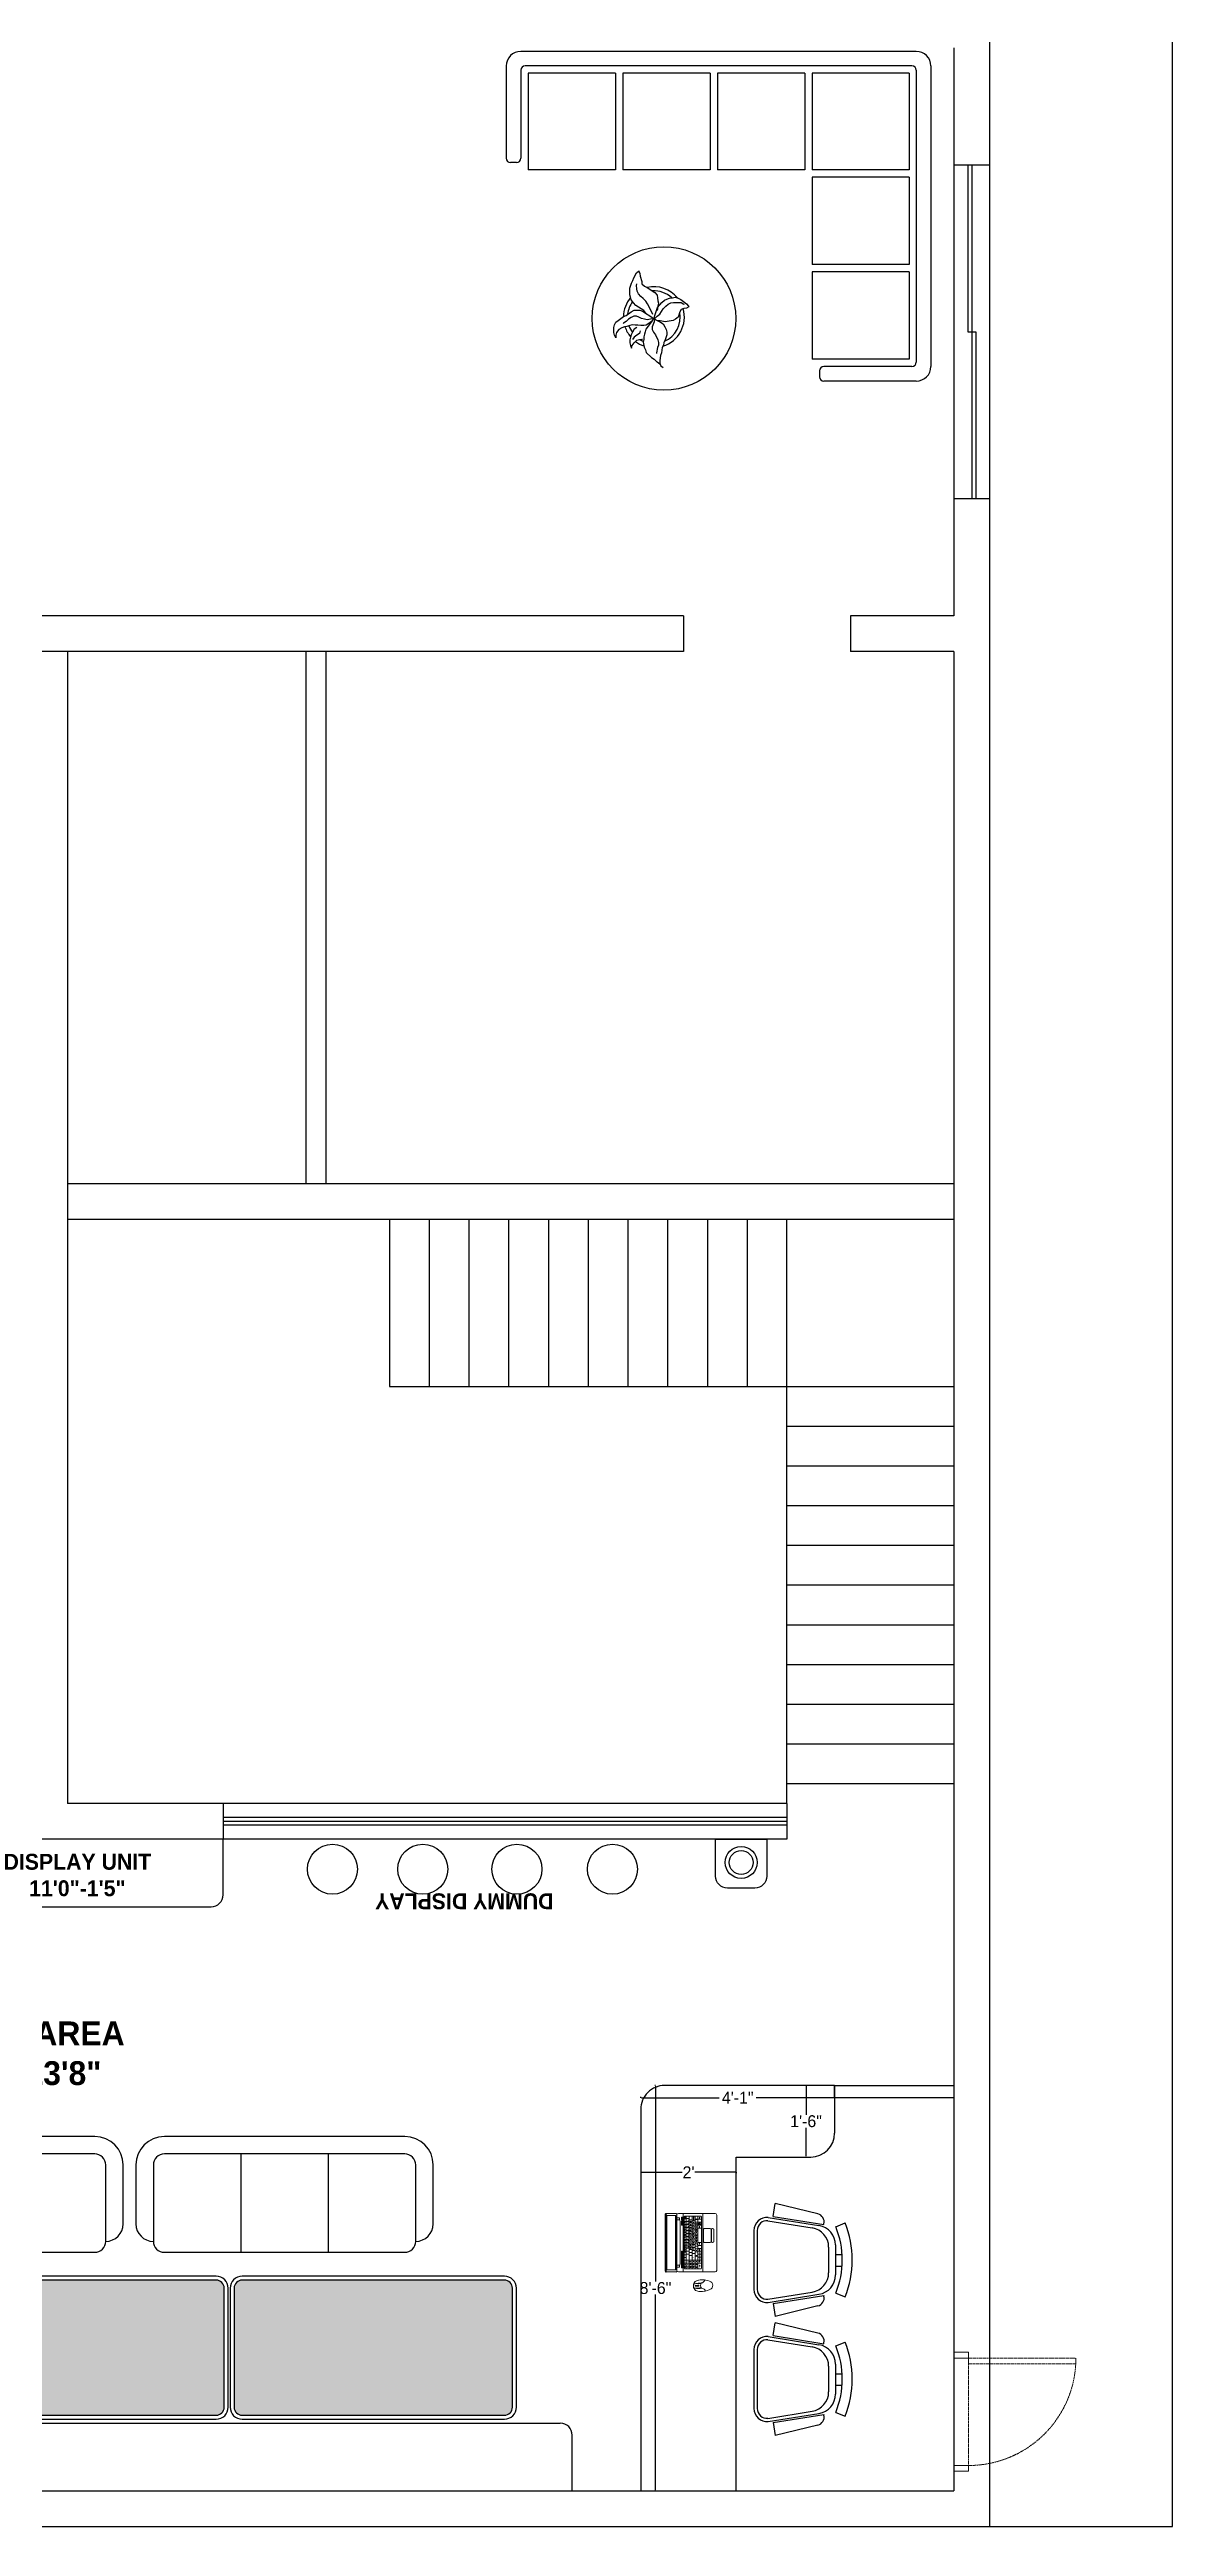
# Model space of a CAD drawing. Header units: inches. Extents: x 9636 to 21597, y -10243 to 557.
# Drawn here: x 11027 to 11309, y -3332 to -2709 of the extents above; entities that cross this region are included whole.
import ezdxf
from ezdxf.enums import TextEntityAlignment as Align

# ---------------------------------------------------------------- set-up
doc = ezdxf.new("R2010")
doc.units = ezdxf.units.IN
doc.header["$MEASUREMENT"] = 0
for name, pattern in [('AUDIT_D_060311083008-3', [0]), ('DASHED2', [0.375, 0.25, -0.125]), ('HIDDEN', [0.375, 0.25, -0.125])]:
    doc.linetypes.add(name, pattern=pattern)
for name, color, linetype in [('A-DOOR', 251, 'AUDIT_D_060311083008-3'), ('A-Door-Frame', 1, 'Continuous'), ('A-Door-Swing', 8, 'HIDDEN'), ('B-FURNITURE', 22, 'Continuous'), ('IEL-HATCH-002', 7, 'Continuous'), ('M40-KOLTUKSUNGERI', 136, 'Continuous')]:
    doc.layers.add(name, color=color, linetype=linetype)
doc.layers.add('WALL', color=23, linetype='Continuous', lineweight=15)
doc.styles.add('HEMI', font='stylu.ttf')
doc.styles.add('Romand', font='romand.shx', dxfattribs={"bigfont": '@extfont2.shx'})
doc.styles.get("Standard").update_dxf_attribs({"font": 'arial.ttf'})
doc.dimstyles.get("Standard").update_dxf_attribs({"dimtxt": 0.18, "dimasz": 0.18, "dimexe": 0.18, "dimexo": 0.0625, "dimgap": 0.09, "dimtad": 0, "dimtih": 1, "dimtoh": 1, "dimdec": 0, "dimzin": 0, "dimdsep": 46, "dimlunit": 4, "dimtxsty": 'Standard', "dimcen": 0.09, "dimadec": 0, "dimazin": 0, "dimtfac": 1, "dimtdec": 0, "dimtofl": 0, "dimtmove": 0, "dimatfit": 3, "dimfxl": 1, "dimtolj": 1, "dimtzin": 0, "dimarcsym": 0})

# ---------------------------------------------------------------- blocks, each defined once
blk = doc.blocks.new('rthjr')
for p, q in [((3335.61, 665.8), (3275.11, 665.8)), ((3294.36, 661.4), (3294.36, 636.65)), ((3316.36, 661.4), (3316.36, 636.65)), ((3267.96, 658.65), (3267.96, 643.8)), ((3342.76, 643.8), (3342.76, 658.65))]:
    blk.add_line(p, q)
blk.add_lwpolyline([(3275.11, 636.65), (3335.61, 636.65, 0.414214), (3338.36, 639.4), (3338.36, 658.65, 0.414214), (3335.61, 661.4), (3275.11, 661.4, 0.414214), (3272.36, 658.65), (3272.36, 639.4, 0.414214)], format="xyb", close=True)
for centre, radius, start, end in [((3275.11, 658.65), 7.15, 90, 180), ((3335.61, 658.65), 7.15, 0, 90), ((3272.36, 643.8), 4.4, 180, 270), ((3338.36, 643.8), 4.4, 270, 0)]:
    blk.add_arc(centre, radius, start, end)
blk = doc.blocks.new('laptop_top')
at = {"color": 0, "linetype": 'ByBlock', "lineweight": -2}
for p, q in [((-167, 219), (-167, 9)), ((-167, 192), (167, 192)), ((-151, 91), (-151, 182)), ((149, 174), (-151, 174)), ((149, 157), (-151, 157)), ((-148, 185), (146, 185)), ((-142, 213), (-142, 228)), ((-130, 213), (-142, 213)), ((-138, 201), (-138, 198)), ((-138, 174), (-138, 157)), ((-136, 185), (-136, 174)), ((-130, 213), (-130, 228)), ((-130, 157), (-130, 140)), ((-121, 185), (-121, 174)), ((-121, 174), (-121, 157)), ((-113, 157), (-113, 140)), ((-107, 185), (-107, 174)), ((-104, 174), (-104, 157)), ((-96, 157), (-96, 140)), ((-91, 185), (-91, 174)), ((-87, 174), (-87, 157)), ((-79, 157), (-79, 140)), ((-77, 185), (-77, 174)), ((-70, 174), (-70, 157)), ((-63, 185), (-63, 174)), ((-62, 157), (-62, 140)), ((-53, 174), (-53, 157)), ((-48, 185), (-48, 174)), ((-45, 157), (-45, 140)), ((-36, 174), (-36, 157)), ((-33, 185), (-33, 174)), ((-28, 157), (-28, 140)), ((-19, 185), (-19, 174)), ((-19, 174), (-19, 157)), ((-11, 157), (-11, 140)), ((-4, 185), (-4, 174)), ((-2, 174), (-2, 157)), ((6, 157), (6, 140)), ((11, 185), (11, 174)), ((14, 174), (14, 157)), ((23, 157), (23, 140)), ((26, 185), (26, 174)), ((31, 174), (31, 157)), ((39, 157), (39, 140)), ((40, 185), (40, 174)), ((48, 174), (48, 157)), ((54, 185), (54, 174)), ((56, 157), (56, 140)), ((63, 202), (63, 195)), ((65, 174), (65, 157)), ((69, 185), (69, 174)), ((73, 157), (73, 140)), ((84, 185), (84, 174)), ((99, 185), (99, 87)), ((116, 185), (116, 87)), ((128, 213), (128, 228)), ((139, 213), (128, 213)), ((133, 185), (133, 107)), ((139, 213), (139, 228)), ((149, 182), (149, 91)), ((167, 219), (167, 9)), ((-167, 80), (167, 80)), ((158, 0), (-158, 0)), ((149, 140), (-151, 140)), ((149, 123), (-151, 123)), ((149, 107), (-151, 107)), ((146, 87), (-148, 87)), ((-134, 107), (-134, 87)), ((-125, 140), (-125, 123)), ((-117, 123), (-117, 107)), ((-117, 107), (-117, 87)), ((-108, 140), (-108, 123)), ((-100, 123), (-100, 107)), ((-100, 107), (-100, 87)), ((-91, 140), (-91, 123)), ((-83, 123), (-83, 107)), ((-83, 107), (-83, 87)), ((-81, 37), (-81, 71)), ((-81, 25), (-81, 22)), ((-77, 75), (-6, 75)), ((-77, 32), (-6, 32)), ((-77, 29), (-6, 29)), ((-77, 17), (-6, 17)), ((-74, 140), (-74, 123)), ((-66, 123), (-66, 107)), ((-57, 140), (-57, 123)), ((-49, 123), (-49, 107)), ((-40, 140), (-40, 123)), ((-32, 123), (-32, 107)), ((-23, 140), (-23, 123)), ((-15, 123), (-15, 107)), ((-6, 140), (-6, 123)), ((-2, 107), (-2, 87)), ((-1, 71), (-1, 37)), ((-1, 25), (-1, 22)), ((2, 123), (2, 107)), ((10, 140), (10, 123)), ((15, 107), (15, 87)), ((19, 123), (19, 107)), ((27, 140), (27, 123)), ((32, 107), (32, 87)), ((35, 123), (35, 107)), ((44, 140), (44, 123)), ((49, 107), (49, 87)), ((49, 97), (99, 97)), ((52, 123), (52, 107)), ((61, 140), (61, 123)), ((66, 107), (66, 87)), ((82, 107), (82, 87))]:
    blk.add_line(p, q, dxfattribs=at)
for points in [[(-167, 231), (-167, 291)], [(-161, 294), (161, 294)], [(161, 288), (-161, 288)], [(167, 291), (167, 231)], [(161, 228), (-161, 228)], [(155, 236), (-155, 236)], [(-124, 209), (122, 209)]]:
    blk.add_lwpolyline(points, dxfattribs=at)
for points in [[(-155, 285), (-155, 234), (155, 234), (155, 285), (-155, 285)], [(37, 130), (35, 134), (35, 130), (34, 130), (34, 134), (37, 130), (37, 134), (37, 134), (37, 130)], [(35, 135), (35, 135), (35, 135), (36, 135), (37, 135), (37, 135), (37, 135), (37, 134), (36, 134), (35, 135), (35, 135), (35, 135), (35, 135)]]:
    blk.add_lwpolyline(points, close=True, dxfattribs=at)
for points in [[(-144, 202), (-133, 202, -0.414214), (-130, 199), (-130, 198, -0.414214), (-133, 195), (-144, 195, -0.414214), (-146, 198), (-146, 199, -0.414214)], [(-124, 202), (-101, 202, -0.414214), (-100, 200), (-100, 200, -0.414214), (-101, 199), (-124, 199, -0.414214), (-125, 200), (-125, 200, -0.414214)], [(-124, 198), (-101, 198, -0.414214), (-100, 196), (-100, 196, -0.414214), (-101, 195), (-124, 195, -0.414214), (-125, 196), (-125, 196, -0.414214)], [(52, 202), (92, 202, -0.414214), (95, 199), (95, 198, -0.414214), (92, 195), (52, 195, -0.414214), (49, 198), (49, 199, -0.414214)], [(99, 202), (123, 202, -0.414214), (124, 200), (124, 200, -0.414214), (123, 199), (99, 199, -0.414214), (98, 200), (98, 200, -0.414214)], [(99, 198), (123, 198, -0.414214), (124, 196), (124, 196, -0.414214), (123, 195), (99, 195, -0.414214), (98, 196), (98, 196, -0.414214)], [(129, 202), (140, 202, -0.414214), (143, 199), (143, 198, -0.414214), (140, 195), (129, 195, -0.414214), (126, 198), (126, 199, -0.414214)], [(-108, 98, 0.301668), (-112, 98), (-114, 94, -0.301668), (-109, 94)], [(-107, 102, 0.301668), (-111, 102), (-112, 99, -0.301668), (-108, 98)], [(-104, 97, -0.279065), (-108, 97), (-109, 94, 0.279065), (-105, 93)], [(-102, 101, -0.279065), (-107, 102), (-108, 98, 0.279065), (-104, 98)]]:
    blk.add_lwpolyline(points, format="xyb", close=True, dxfattribs=at)
for points, format in [([(-132, 153, 0.445, 0.445, 0), (-136, 153, 3.56, 0, 0), (-140, 153, 0, 0, 0)], "xyseb"), ([(-140, 145, 0.445, 0.445, 0), (-135, 145, 3.56, 0, 0), (-132, 145, 0, 0, 0)], "xyseb"), ([(-130, 213, 0.381204), (-124, 209, -0.067107)], "xyb"), ([(83, 166, 0.89, 0.89, 0), (76, 166, 2.67, 0, 0), (71, 166, 0, 0, 0)], "xyseb"), ([(76, 202, -0.414214), (78, 199), (78, 198, -0.414214), (76, 195)], "xyb"), ([(128, 213, -0.381204), (122, 209, 0.067107)], "xyb"), ([(-133, 115), (-133, 110, -0.414214), (-133, 110), (-135, 110, -0.414214), (-135, 110), (-135, 115), (-137, 115, -0.606815), (-137, 116), (-134, 120, -0.520567), (-134, 120), (-130, 116, -0.606815), (-131, 115), (-133, 115)], "xyb"), ([(60, 92, 0.312, 0.312, 0), (57, 92, 2.49, 0, 0), (55, 92, 0, 0, 0)], "xyseb"), ([(82, 137, 0.89, 0.89, 0), (82, 130, 0.89, 0.89, 0), (76, 130, 3.56, 0, 0), (71, 130, 0, 0, 0)], "xyseb"), ([(76, 115), (76, 110, -0.414214), (76, 110), (75, 110, -0.414214), (75, 110), (75, 115), (72, 115, -0.606815), (72, 116), (75, 120, -0.520567), (76, 120), (79, 116, -0.606815), (79, 115), (76, 115)], "xyb"), ([(74, 99, 0.312, 0.312, 0), (74, 102, 2.49, 0, 0), (74, 105, 0, 0, 0)], "xyseb"), ([(74, 94, 0.312, 0.312, 0), (74, 91, 2.49, 0, 0), (74, 89, 0, 0, 0)], "xyseb"), ([(88, 92, 0.312, 0.312, 0), (91, 92, 2.49, 0, 0), (93, 92, 0, 0, 0)], "xyseb")]:
    blk.add_lwpolyline(points, format=format, dxfattribs=at)
at = {"color": 0, "linetype": 'ByBlock', "lineweight": -2, "const_width": 0.445}
for points in [[(-140, 151), (-140, 155)], [(-132, 143), (-132, 147)]]:
    blk.add_lwpolyline(points, dxfattribs=at)
at = {"color": 0, "linetype": 'ByBlock', "lineweight": -2}
blk.add_circle((-138, 198), 1.38, dxfattribs=at)
for centre, radius, start, end in [((-158, 219), 8.9, 90, 180), ((-148, 182), 3.56, 90, 180), ((146, 182), 3.56, 0, 90), ((158, 219), 8.9, 0, 90), ((-158, 9), 8.9, 180, 270), ((-148, 91), 3.56, 180, 270), ((-77, 71), 4.45, 90, 180), ((-77, 37), 4.45, 180, 270), ((-77, 25), 4.45, 90, 180), ((-77, 22), 4.45, 180, 270), ((-6, 71), 4.45, 0, 90), ((-6, 37), 4.45, 270, 0), ((-6, 25), 4.45, 0, 90), ((-6, 22), 4.45, 270, 0), ((146, 91), 3.56, 270, 0), ((158, 9), 8.9, 270, 0)]:
    blk.add_arc(centre, radius, start, end, dxfattribs=at)
for centre, major_axis, start_param, end_param in [((-161, 291), (6.23, 0), 1.570796, 3.141593), ((-161, 285), (6.23, 0), 1.570796, 3.141593), ((161, 291), (-6.23, 0), 3.141593, 4.712389), ((161, 285), (-6.23, 0), 3.141593, 4.712389), ((-161, 231), (-6.23, 0), 0, 1.570796)]:
    blk.add_ellipse(centre, major_axis=major_axis, ratio=0.5, start_param=start_param, end_param=end_param, dxfattribs=at)
at = {"color": 0, "linetype": 'ByBlock', "lineweight": -2, "extrusion": (0, 0, -1)}
blk.add_ellipse((161, 231), major_axis=(6.23, 0), ratio=0.5, start_param=0, end_param=1.570796, dxfattribs=at)
at = {"color": 0, "linetype": 'ByBlock', "lineweight": -2, "style": 'Romand'}
for s, height, p in [('Esc', 3.56, (-149, 182)), ('F1', 3.12, (-119, 182)), ('F2', 3.12, (-105, 182)), ('F3', 3.12, (-89, 182)), ('F4', 3.12, (-75, 182)), ('F5', 3.12, (-61, 182)), ('F6', 3.12, (-46, 182)), ('F7', 3.12, (-31, 182)), ('F8', 3.12, (-17, 182)), ('F9', 3.12, (-2, 182)), ('F10', 3.12, (13, 182)), ('F11', 3.12, (28, 182)), ('F12', 3.12, (42, 182))]:
    blk.add_text(s, height=height, dxfattribs=at).set_placement(p, align=Align.MIDDLE_LEFT)
for s, height, p in [('1', 4.45, (-129, 163)), ('Q', 4.45, (-121, 149)), ('2', 4.45, (-112, 163)), ('W', 4.45, (-104, 149)), ('3', 4.45, (-95, 163)), ('E', 4.45, (-87, 149)), ('4', 4.45, (-79, 163)), ('R', 4.45, (-70, 149)), ('5', 4.45, (-62, 163)), ('T', 4.45, (-53, 149)), ('6', 4.45, (-45, 163)), ('Y', 4.45, (-37, 149)), ('7', 4.45, (-28, 163)), ('U', 4.45, (-20, 149)), ('8', 4.45, (-11, 163)), ('I', 4.45, (-3, 149)), ('9', 4.45, (6, 163)), ('O', 4.45, (14, 149)), ('0', 4.45, (23, 163)), ('P', 4.45, (31, 149)), ('7', 4.45, (107, 149)), ('.', 4.45, (107, 166)), ('/', 4.45, (124, 180)), ('+', 4.45, (124, 166)), ('8', 4.45, (124, 149)), ('-', 4.45, (141, 166)), ('*', 4.45, (141, 180)), ('9', 4.45, (141, 149)), ('Cap Lock', 3.12, (-138, 132)), ('Ctrl', 3.12, (-142, 98)), ('A', 4.45, (-116, 132)), ('Z', 4.45, (-108, 115)), ('S', 4.45, (-99, 132)), ('Alt', 3.12, (-91, 98)), ('X', 4.45, (-91, 115)), ('D', 4.45, (-82, 132)), ('C', 4.45, (-74, 115)), ('F', 4.45, (-66, 132)), ('V', 4.45, (-58, 115)), ('G', 4.45, (-49, 132)), ('B', 4.45, (-41, 115)), ('H', 4.45, (-32, 132)), ('N', 4.45, (-24, 115)), ('J', 4.45, (-15, 132)), ('M', 4.45, (-7, 115)), ('K', 4.45, (2, 132)), ('Alt', 3.12, (6, 98)), (',', 4.45, (10, 115)), ('L', 4.45, (19, 132)), ('.', 4.45, (27, 115)), ('Ctrl', 3.12, (40, 98)), ('-', 4.45, (44, 115)), ('4', 4.45, (107, 132)), ('1', 4.45, (107, 115)), ('0', 4.45, (107, 98)), ('5', 4.45, (124, 132)), ('2', 4.45, (124, 115)), ('Enter', 3.12, (133, 97)), ('6', 4.45, (141, 132)), ('3', 4.45, (141, 115))]:
    blk.add_text(s, height=height, dxfattribs=at).set_placement(p, align=Align.MIDDLE_CENTER)
blk = doc.blocks.new('LAPTOP')
at = {"color": 18, "lineweight": 9, "true_color": 0x000000}
for points in [[(65837.86, 13818.52, -0.241004), (65836.7, 13818.93, -0.217003), (65836.62, 13822.52, -0.752527), (65838.71, 13822.62, -0.115399), (65839.22, 13820.18, -0.099122), (65838.97, 13819.04, -0.240483), (65837.86, 13818.52)], [(65837.39, 13818.54, -0.055019), (65837.17, 13819.31, -0.050601), (65837.12, 13820.05, 0.084687), (65837.08, 13820.53, 0.175899), (65836.56, 13821.3, 0.569307), (65836.31, 13821.19, 0.064428), (65836.32, 13820.16, 0.081238), (65836.7, 13818.93, 0.150456), (65837.39, 13818.54)], [(65838.25, 13818.57, 0.141108), (65838.33, 13820.07, -0.211379), (65838.42, 13820.54, -0.412702), (65837.08, 13820.53, -0.176997), (65837.2, 13820.02, 0.141094), (65837.43, 13818.53, 0.080592), (65837.86, 13818.52, 0.075205), (65838.25, 13818.56)], [(65837.64, 13819.59), (65837.68, 13818.99, 0.837339), (65837.9, 13819.04), (65837.87, 13819.74, 1), (65837.64, 13819.73)], [(65838.31, 13818.58, 0.071754), (65838.47, 13819.55, 0.043169), (65838.43, 13820.18, -0.269309), (65838.92, 13821.43, -0.36617), (65839.12, 13821.37, -0.160325), (65838.97, 13819.04, -0.150096), (65838.32, 13818.58)]]:
    blk.add_lwpolyline(points, format="xyb", close=True, dxfattribs=at)
at = {"color": 18, "lineweight": 9, "true_color": 0x000000, "xscale": -0.044059898217101, "yscale": 0.044059898217101, "zscale": 0.044059898217101, "rotation": 180}
blk.add_blockref('laptop_top', (65826.95, 13824.35), dxfattribs=at)
blk = doc.blocks.new('*D117')
at = {"color": 0, "lineweight": -2, "transparency": 16777216}
for p, q in [((11179.41, -3221.34), (11179.19, -3221.34)), ((11179.41, -3323.34), (11179.19, -3323.34))]:
    blk.add_line(p, q, dxfattribs=at)
at = {"color": 5, "lineweight": -2, "transparency": 16777216}
for p, q in [((11179.37, -3221.52), (11179.37, -3270.7)), ((11179.37, -3323.16), (11179.37, -3273.99))]:
    blk.add_line(p, q, dxfattribs=at)
at = {"color": 5, "transparency": 16777216}
for points in [[(11179.34, -3221.52), (11179.4, -3221.52), (11179.37, -3221.34)], [(11179.34, -3323.16), (11179.4, -3323.16), (11179.37, -3323.34)]]:
    blk.add_solid(points, dxfattribs=at)
at = {"layer": 'Defpoints', "color": 0, "transparency": 16777216}
for p in [(11181.68, -3221.34), (11179.37, -3323.34), (11199.68, -3323.34)]:
    blk.add_point(p, dxfattribs=at)
at = {"color": 5, "transparency": 16777216, "insert": (11179.37, -3272.34), "char_height": 3, "attachment_point": 5, "style": 'HEMI'}
blk.add_mtext('\\A1;8\'-6"', dxfattribs=at)
blk = doc.blocks.new('AG')
at = {"layer": 'B-FURNITURE', "color": 18, "true_color": 0x000000}
for p, q in [((18630.05, -2609.58), (18626.37, -2610.17)), ((18629.34, -2622.43), (18626.37, -2610.17)), ((18630.05, -2609.58), (18632.38, -2624.09)), ((18630.35, -2608.23), (18632.68, -2622.74)), ((18631.27, -2608.08), (18633.32, -2620.8)), ((18650.97, -2604.12), (18634.07, -2604.12)), ((18650.97, -2605.06), (18634.07, -2605.06)), ((18653.76, -2608.08), (18651.72, -2620.8)), ((18654.68, -2608.23), (18652.35, -2622.74)), ((18654.98, -2609.58), (18652.65, -2624.09)), ((18654.98, -2609.58), (18658.67, -2610.17)), ((18655.69, -2622.43), (18658.67, -2610.17)), ((18632.38, -2624.09), (18632.16, -2624.14)), ((18652.65, -2624.09), (18652.88, -2624.14)), ((18632.98, -2627.56), (18631.91, -2630.2)), ((18646.82, -2627.45), (18638.21, -2627.45)), ((18646.19, -2625.51), (18638.84, -2625.51)), ((18640.69, -2629.36), (18640.69, -2627.45)), ((18643.94, -2629.38), (18643.94, -2627.45)), ((18652.05, -2627.56), (18653.13, -2630.2))]:
    blk.add_line(p, q, dxfattribs=at)
for centre, radius, start, end in [((18634.07, -2607.85), 3.73, 90, 185.71059), ((18634.07, -2607.85), 2.8, 90, 185.71059), ((18650.97, -2607.85), 3.73, 354.28941, 90), ((18650.97, -2607.85), 2.8, 354.28941, 90), ((18631.61, -2621.88), 2.33, 193.63667, 283.63667), ((18638.21, -2621.85), 5.6, 189.12367, 270), ((18638.84, -2619.91), 5.6, 189.12367, 270), ((18646.19, -2619.91), 5.6, 270, 350.87633), ((18646.82, -2621.85), 5.6, 270, 350.87633), ((18653.43, -2621.88), 2.33, 256.36333, 346.36333), ((18642.52, -2604.12), 28.15, 247.85911, 292.14089), ((18642.52, -2604.12), 25.3, 247.85911, 292.14089)]:
    blk.add_arc(centre, radius, start, end, dxfattribs=at)
blk = doc.blocks.new('*D118')
at = {"color": 0, "lineweight": -2, "transparency": 16777216}
for p, q in [((11175.68, -3224.45), (11175.68, -3224.23)), ((11224.43, -3224.45), (11224.43, -3224.23))]:
    blk.add_line(p, q, dxfattribs=at)
at = {"color": 5, "lineweight": -2, "transparency": 16777216}
for p, q in [((11175.86, -3224.41), (11195.43, -3224.41)), ((11224.25, -3224.41), (11204.69, -3224.41))]:
    blk.add_line(p, q, dxfattribs=at)
at = {"color": 5, "transparency": 16777216}
for points in [[(11175.86, -3224.38), (11175.86, -3224.44), (11175.68, -3224.41)], [(11224.25, -3224.38), (11224.25, -3224.44), (11224.43, -3224.41)]]:
    blk.add_solid(points, dxfattribs=at)
at = {"layer": 'Defpoints', "color": 0, "transparency": 16777216}
for p in [(11175.68, -3224.41), (11175.68, -3233.34), (11224.43, -3233.34)]:
    blk.add_point(p, dxfattribs=at)
at = {"color": 5, "transparency": 16777216, "insert": (11200.06, -3224.41), "char_height": 3, "attachment_point": 5, "style": 'HEMI'}
blk.add_mtext('\\A1;4\'-1"', dxfattribs=at)
blk = doc.blocks.new('*D119')
at = {"color": 0, "lineweight": -2, "transparency": 16777216}
for p, q in [((11175.68, -3243.15), (11175.68, -3243.37)), ((11199.68, -3243.15), (11199.68, -3243.37))]:
    blk.add_line(p, q, dxfattribs=at)
at = {"color": 5, "lineweight": -2, "transparency": 16777216}
for p, q in [((11175.86, -3243.19), (11186.11, -3243.19)), ((11199.5, -3243.19), (11189.25, -3243.19))]:
    blk.add_line(p, q, dxfattribs=at)
at = {"color": 5, "transparency": 16777216}
for points in [[(11175.86, -3243.16), (11175.86, -3243.22), (11175.68, -3243.19)], [(11199.5, -3243.16), (11199.5, -3243.22), (11199.68, -3243.19)]]:
    blk.add_solid(points, dxfattribs=at)
at = {"layer": 'Defpoints', "color": 0, "transparency": 16777216}
for p in [(11175.68, -3239.34), (11199.68, -3239.34), (11175.68, -3243.19)]:
    blk.add_point(p, dxfattribs=at)
at = {"color": 5, "transparency": 16777216, "insert": (11187.68, -3243.19), "char_height": 3, "attachment_point": 5, "style": 'HEMI'}
blk.add_mtext("\\A1;2'", dxfattribs=at)
blk = doc.blocks.new('*D120')
at = {"color": 0, "lineweight": -2, "transparency": 16777216}
for p, q in [((11217.21, -3221.34), (11217.43, -3221.34)), ((11217.21, -3239.34), (11217.43, -3239.34))]:
    blk.add_line(p, q, dxfattribs=at)
at = {"color": 5, "lineweight": -2, "transparency": 16777216}
for p, q in [((11217.25, -3221.52), (11217.25, -3228.7)), ((11217.25, -3239.16), (11217.25, -3231.99))]:
    blk.add_line(p, q, dxfattribs=at)
at = {"color": 5, "transparency": 16777216}
for points in [[(11217.22, -3221.52), (11217.28, -3221.52), (11217.25, -3221.34)], [(11217.22, -3239.16), (11217.28, -3239.16), (11217.25, -3239.34)]]:
    blk.add_solid(points, dxfattribs=at)
at = {"layer": 'Defpoints', "color": 0, "transparency": 16777216}
for p in [(11199.68, -3221.34), (11217.25, -3221.34), (11199.68, -3239.34)]:
    blk.add_point(p, dxfattribs=at)
at = {"color": 5, "transparency": 16777216, "insert": (11217.25, -3230.34), "char_height": 3, "attachment_point": 5, "style": 'HEMI'}
blk.add_mtext('\\A1;1\'-6"', dxfattribs=at)
blk = doc.blocks.new('*U16')
at = {"layer": 'A-Door-Frame', "lineweight": 5}
for p, q in [((0, -100), (0, 0)), ((818, -100), (818, 0))]:
    blk.add_line(p, q, dxfattribs=at)
for points in [[(0, -100), (40, -100), (40, 0), (0, 0)], [(818, -100), (778, -100), (778, 0), (818, 0)]]:
    blk.add_lwpolyline(points, dxfattribs=at)
at = {"layer": 'A-Door-Swing', "linetype": 'DASHED2', "lineweight": 5}
blk.add_line((47, 0), (785, 0), dxfattribs=at)
blk.add_lwpolyline([(40, 0), (40, 738), (80, 738), (80, 0)], close=True, dxfattribs=at)
blk.add_arc((40, 0), 738, 360, 90, dxfattribs=at)
blk = doc.blocks.new('DU')
at = {"layer": 'M40-KOLTUKSUNGERI', "color": 43, "linetype": 'Continuous'}
for p, q in [((11503.65, -2755.4), (11503.65, -2778.64)), ((11606.82, -2751.74), (11507.32, -2751.74)), ((11605.72, -2755.4), (11508.42, -2755.4)), ((11610.49, -2755.4), (11610.49, -2831.07)), ((11507.32, -2756.5), (11507.32, -2778.64)), ((11531.15, -2757.24), (11509.15, -2757.24)), ((11509.15, -2757.24), (11509.15, -2781.57)), ((11531.15, -2757.24), (11531.15, -2781.57)), ((11554.99, -2757.24), (11532.99, -2757.24)), ((11532.99, -2757.24), (11532.99, -2781.57)), ((11554.99, -2757.24), (11554.99, -2781.57)), ((11556.82, -2757.24), (11556.82, -2781.57)), ((11578.82, -2757.24), (11556.82, -2757.24)), ((11578.82, -2757.24), (11578.82, -2781.57)), ((11604.99, -2757.24), (11580.65, -2757.24)), ((11580.65, -2757.24), (11580.65, -2781.57)), ((11604.99, -2757.24), (11604.99, -2781.57)), ((11606.82, -2756.5), (11606.82, -2829.97)), ((11506.22, -2779.74), (11504.75, -2779.74)), ((11531.15, -2781.57), (11509.15, -2781.57)), ((11554.99, -2781.57), (11532.99, -2781.57)), ((11578.82, -2781.57), (11556.82, -2781.57)), ((11604.99, -2781.57), (11580.65, -2781.57)), ((11580.65, -2783.4), (11580.65, -2805.4)), ((11604.99, -2783.4), (11580.65, -2783.4)), ((11604.99, -2783.4), (11604.99, -2805.4)), ((11604.99, -2805.4), (11580.65, -2805.4)), ((11534.78, -2811.36), (11535.21, -2810.06)), ((11534.78, -2812.98), (11534.78, -2811.36)), ((11535.21, -2810.06), (11535.53, -2809.41)), ((11535.53, -2809.41), (11535.75, -2808.76)), ((11535.75, -2808.76), (11536.4, -2807.46)), ((11536.4, -2807.46), (11536.94, -2807.03)), ((11536.4, -2810.71), (11536.51, -2810.28)), ((11536.51, -2811.47), (11536.4, -2810.71)), ((11536.62, -2812.12), (11536.51, -2811.47)), ((11536.94, -2812.77), (11536.62, -2812.12)), ((11536.94, -2806.92), (11537.27, -2807.68)), ((11537.27, -2807.68), (11537.38, -2808.33)), ((11537.38, -2808.33), (11537.81, -2809.63)), ((11537.81, -2809.63), (11537.81, -2810.28)), ((11537.81, -2810.28), (11538.46, -2810.82)), ((11538.46, -2810.82), (11539.11, -2811.14)), ((11539.11, -2811.14), (11541.06, -2812.44)), ((11580.65, -2807.24), (11580.65, -2829.24)), ((11604.99, -2807.24), (11580.65, -2807.24)), ((11604.99, -2807.24), (11604.99, -2829.24)), ((11533.15, -2818.51), (11533.8, -2818.18)), ((11533.8, -2818.18), (11535.1, -2817.32)), ((11535.1, -2814.28), (11534.78, -2812.98)), ((11535.64, -2815.04), (11535.1, -2814.28)), ((11535.1, -2817.32), (11535.86, -2816.88)), ((11536.29, -2815.69), (11535.64, -2815.04)), ((11535.86, -2816.88), (11537.27, -2816.88)), ((11538.24, -2816.99), (11536.29, -2815.69)), ((11537.49, -2813.42), (11536.94, -2812.77)), ((11537.27, -2816.88), (11537.92, -2817.1)), ((11538.14, -2813.96), (11537.49, -2813.42)), ((11537.92, -2817.1), (11540.52, -2818.83)), ((11538.79, -2814.61), (11538.14, -2813.96)), ((11538.79, -2817.64), (11538.24, -2816.99)), ((11539.22, -2815.26), (11538.79, -2814.61)), ((11540.2, -2817.21), (11539.22, -2815.26)), ((11540.52, -2817.97), (11540.2, -2817.21)), ((11540.85, -2818.94), (11541.06, -2818.18)), ((11541.06, -2812.44), (11541.6, -2813.09)), ((11541.06, -2818.18), (11541.71, -2816.23)), ((11541.6, -2813.09), (11541.71, -2813.74)), ((11541.71, -2816.56), (11541.6, -2816.99)), ((11541.6, -2818.4), (11542.26, -2817.86)), ((11541.71, -2813.74), (11541.82, -2814.5)), ((11541.71, -2816.23), (11542.8, -2814.93)), ((11541.82, -2815.8), (11541.71, -2816.56)), ((11541.82, -2814.5), (11541.93, -2815.15)), ((11541.93, -2815.15), (11541.82, -2815.8)), ((11542.26, -2817.86), (11543.12, -2816.56)), ((11542.8, -2814.93), (11543.45, -2814.39)), ((11543.12, -2816.56), (11543.77, -2815.91)), ((11543.45, -2814.39), (11544.1, -2814.07)), ((11543.77, -2815.91), (11544.42, -2815.37)), ((11544.1, -2814.07), (11544.75, -2813.85)), ((11544.42, -2815.37), (11545.07, -2815.04)), ((11544.75, -2813.85), (11545.51, -2813.74)), ((11545.07, -2815.04), (11545.72, -2814.93)), ((11545.51, -2813.74), (11546.16, -2813.63)), ((11545.72, -2814.93), (11547.68, -2814.93)), ((11546.16, -2813.63), (11546.92, -2813.85)), ((11546.92, -2813.85), (11547.57, -2814.17)), ((11547.35, -2817.32), (11546.92, -2818.62)), ((11547.68, -2816.67), (11547.35, -2817.32)), ((11547.57, -2814.17), (11548.22, -2814.72)), ((11547.68, -2814.93), (11548.33, -2815.37)), ((11548.33, -2816.45), (11547.68, -2816.67)), ((11548.22, -2814.72), (11548.98, -2815.26)), ((11548.33, -2815.37), (11548.33, -2815.47)), ((11548.98, -2816.34), (11548.33, -2816.45)), ((11548.98, -2815.26), (11549.52, -2815.91)), ((11549.63, -2816.02), (11548.98, -2816.34)), ((11549.52, -2815.91), (11549.63, -2816.02)), ((11530.76, -2821.22), (11530.87, -2820.57)), ((11530.76, -2822.52), (11530.76, -2821.22)), ((11530.87, -2823.17), (11530.76, -2822.52)), ((11530.87, -2820.57), (11531.2, -2819.92)), ((11531.2, -2823.82), (11530.87, -2823.17)), ((11531.2, -2819.92), (11531.85, -2819.48)), ((11531.42, -2822.52), (11531.2, -2823.17)), ((11531.2, -2823.17), (11531.2, -2823.82)), ((11531.96, -2821.76), (11531.42, -2822.52)), ((11531.85, -2819.48), (11532.5, -2818.94)), ((11532.72, -2821.32), (11531.96, -2821.76)), ((11532.5, -2818.94), (11533.15, -2818.51)), ((11533.37, -2821.11), (11532.72, -2821.32)), ((11533.15, -2820.13), (11533.04, -2820.35)), ((11533.8, -2819.7), (11533.15, -2820.13)), ((11534.02, -2821), (11533.37, -2821.11)), ((11534.45, -2819.16), (11533.8, -2819.7)), ((11534.78, -2820.78), (11534.02, -2821)), ((11535.1, -2818.72), (11534.45, -2819.16)), ((11535.43, -2820.57), (11534.78, -2820.78)), ((11534.88, -2823.71), (11534.78, -2824.36)), ((11534.78, -2824.36), (11534.78, -2825.12)), ((11535.1, -2823.06), (11534.88, -2823.71)), ((11535.75, -2818.4), (11535.1, -2818.72)), ((11535.43, -2822.41), (11535.1, -2823.06)), ((11536.08, -2820.67), (11535.43, -2820.57)), ((11535.86, -2821.65), (11535.43, -2822.41)), ((11535.86, -2823.71), (11535.43, -2824.25)), ((11536.4, -2818.4), (11535.75, -2818.4)), ((11536.51, -2821.22), (11535.86, -2821.65)), ((11536.51, -2823.17), (11535.86, -2823.71)), ((11535.86, -2825.12), (11536.51, -2824.47)), ((11536.73, -2820.67), (11536.08, -2820.67)), ((11537.05, -2818.62), (11536.4, -2818.4)), ((11537.16, -2822.73), (11536.51, -2823.17)), ((11536.51, -2824.47), (11537.16, -2824.25)), ((11537.49, -2820.78), (11536.73, -2820.67)), ((11537.7, -2818.94), (11537.05, -2818.62)), ((11537.38, -2822.08), (11537.16, -2822.73)), ((11537.16, -2824.25), (11537.81, -2824.14)), ((11538.24, -2820.78), (11537.49, -2820.78)), ((11538.46, -2819.16), (11537.7, -2818.94)), ((11537.81, -2824.14), (11537.92, -2824.14)), ((11538.24, -2824.25), (11538.14, -2824.9)), ((11538.89, -2820.67), (11538.24, -2820.78)), ((11538.46, -2822.95), (11538.24, -2823.6)), ((11538.24, -2823.6), (11538.24, -2824.25)), ((11539.11, -2819.27), (11538.46, -2819.16)), ((11538.57, -2822.3), (11538.46, -2822.95)), ((11538.79, -2821.65), (11538.57, -2822.3)), ((11539.33, -2820.89), (11538.79, -2821.65)), ((11539.55, -2820.24), (11538.89, -2820.67)), ((11540.41, -2819.05), (11539.11, -2819.27)), ((11540.41, -2819.59), (11539.33, -2820.89)), ((11540.2, -2819.7), (11539.55, -2820.24)), ((11540.74, -2819.05), (11540.2, -2819.7)), ((11540.74, -2818.94), (11540.41, -2819.59)), ((11540.85, -2819.81), (11540.41, -2821.11)), ((11540.41, -2821.11), (11540.41, -2821.76)), ((11540.41, -2821.76), (11540.74, -2822.41)), ((11540.52, -2818.83), (11540.74, -2818.94)), ((11540.95, -2819.16), (11540.63, -2818.94)), ((11540.74, -2822.41), (11541.17, -2823.06)), ((11540.95, -2819.16), (11540.85, -2819.81)), ((11540.95, -2819.05), (11541.6, -2818.4)), ((11541.71, -2819.59), (11540.95, -2819.16)), ((11541.17, -2823.06), (11541.82, -2824.36)), ((11542.36, -2819.59), (11541.71, -2819.59)), ((11541.82, -2819.59), (11542.47, -2819.92)), ((11541.82, -2824.36), (11541.93, -2825.01)), ((11543.66, -2819.81), (11542.36, -2819.59)), ((11542.47, -2819.92), (11543.12, -2820.35)), ((11543.12, -2820.35), (11543.56, -2821.11)), ((11543.66, -2824.36), (11543.34, -2825.01)), ((11543.56, -2821.11), (11543.88, -2821.76)), ((11545.62, -2819.48), (11543.66, -2819.81)), ((11544.1, -2823.06), (11543.66, -2824.36)), ((11543.88, -2821.76), (11544.1, -2822.41)), ((11544.1, -2822.41), (11544.1, -2823.06)), ((11546.27, -2819.16), (11545.62, -2819.48)), ((11546.92, -2818.62), (11546.27, -2819.16)), ((11534.78, -2825.12), (11534.88, -2825.77)), ((11534.88, -2825.77), (11535.21, -2826.42)), ((11535.21, -2826.42), (11535.32, -2825.77)), ((11535.32, -2825.77), (11535.86, -2825.12)), ((11538.14, -2824.9), (11538.35, -2826.2)), ((11538.35, -2826.2), (11538.68, -2826.85)), ((11538.68, -2826.85), (11538.89, -2827.5)), ((11538.89, -2827.5), (11540.2, -2828.8)), ((11540.2, -2828.8), (11540.85, -2829.23)), ((11540.85, -2829.23), (11541.5, -2829.77)), ((11541.71, -2826.31), (11541.5, -2827.61)), ((11541.5, -2827.61), (11541.5, -2827.82)), ((11541.5, -2829.77), (11541.6, -2829.88)), ((11541.6, -2829.88), (11542.26, -2830.42)), ((11541.93, -2825.66), (11541.71, -2826.31)), ((11541.93, -2825.01), (11541.93, -2825.66)), ((11542.47, -2828.26), (11542.26, -2829.56)), ((11542.26, -2829.56), (11542.26, -2830.21)), ((11542.26, -2830.21), (11542.58, -2830.86)), ((11542.26, -2830.42), (11542.36, -2830.53)), ((11542.69, -2827.61), (11542.47, -2828.26)), ((11542.91, -2826.31), (11542.69, -2827.61)), ((11543.23, -2825.66), (11542.91, -2826.31)), ((11543.34, -2825.01), (11543.23, -2825.66)), ((11604.99, -2829.24), (11580.65, -2829.24)), ((11542.58, -2830.86), (11543.12, -2831.29)), ((11582.49, -2832.17), (11582.49, -2833.64)), ((11605.72, -2831.07), (11583.59, -2831.07)), ((11606.82, -2834.74), (11583.59, -2834.74))]:
    blk.add_line(p, q, dxfattribs=at)
blk.add_circle((11543.33, -2818.97), 18.06, dxfattribs=at)
for centre, radius, start, end in [((11507.32, -2755.4), 3.67, 90, 180), ((11508.42, -2756.5), 1.1, 90, 180), ((11605.72, -2756.5), 1.1, 0, 90), ((11606.82, -2755.4), 3.67, 0, 90), ((11504.75, -2778.64), 1.1, 180, 270), ((11506.22, -2778.64), 1.1, 270, 0), ((11540.8, -2818.64), 7.67, 39.19608, 102.49982), ((11540.8, -2818.64), 6.64, 47.19722, 93.29), ((11540.8, -2818.64), 7.67, 139.69551, 179.06776), ((11540.8, -2818.64), 6.64, 143.9702, 173.75275), ((11540.8, -2818.64), 7.67, 287.30147, 16.20227), ((11540.8, -2818.64), 6.64, 293.83048, 10.83042), ((11540.8, -2818.64), 7.67, 198.53172, 220.03597), ((11540.8, -2818.64), 6.64, 199.41362, 215.41303), ((11540.8, -2818.64), 6.64, 237.3767, 246.62864), ((11540.8, -2818.64), 7.67, 233.1335, 250.99933), ((11605.72, -2829.97), 1.1, 270, 0), ((11583.59, -2832.17), 1.1, 90, 180), ((11583.59, -2833.64), 1.1, 180, 270), ((11606.82, -2831.07), 3.67, 270, 0)]:
    blk.add_arc(centre, radius, start, end, dxfattribs=at)

msp = doc.modelspace()

# ---------------------------------------------------------------- hatches: boundary and pattern name
at = {"layer": 'IEL-HATCH-002', "true_color": 0xc7c8ca, "transparency": 33554687}
h = msp.add_hatch(dxfattribs=at)
h.set_pattern_fill('CROSS', color=9, scale=10, angle=360)
h.set_pattern_definition([(360, (-7402.2377, -675.8272), (2.5, 2.5), [1.25, -3.75]), (90, (-7401.6127, -676.4522), (-2.5, 2.5), [1.25, -3.75])])
h.paths.add_polyline_path([(10925.87, -3272.34, 0.414214), (10923.87, -3270.34), (10857.87, -3270.34, 0.414214), (10855.87, -3272.34), (10855.87, -3302.34, 0.414214), (10857.87, -3304.34), (10923.87, -3304.34, 0.414214), (10925.87, -3302.34)])
h.paths.add_polyline_path([(10998.37, -3272.34, 0.414214), (10996.37, -3270.34), (10930.37, -3270.34, 0.414214), (10928.37, -3272.34), (10928.37, -3302.34, 0.414214), (10930.37, -3304.34), (10996.37, -3304.34, 0.414214), (10998.37, -3302.34)])
h.paths.add_polyline_path([(11070.87, -3272.34, 0.414214), (11068.87, -3270.34), (11002.87, -3270.34, 0.414214), (11000.87, -3272.34), (11000.87, -3302.34, 0.414214), (11002.87, -3304.34), (11068.87, -3304.34, 0.414214), (11070.87, -3302.34)])
h.paths.add_polyline_path([(11143.37, -3272.34, 0.414214), (11141.37, -3270.34), (11075.37, -3270.34, 0.414214), (11073.37, -3272.34), (11073.37, -3302.34, 0.414214), (11075.37, -3304.34), (11141.37, -3304.34, 0.414214), (11143.37, -3302.34)])

# ---------------------------------------------------------------- linework, layer by layer
for p, q in [((11263.43, -2480.34), (11263.43, -2821.84)), ((11254.43, -2708.34), (11254.43, -2821.84)), ((11254.43, -2821.84), (11254.43, -2851.34)), ((11263.43, -2821.84), (11263.43, -2860.34)), ((11186.43, -2851.34), (11022.43, -2851.34)), ((11186.43, -2851.34), (11186.43, -2860.34)), ((11254.43, -2851.34), (11228.43, -2851.34)), ((11228.43, -2851.34), (11228.43, -2860.34)), ((11186.43, -2860.34), (11022.43, -2860.34)), ((11031.43, -2860.34), (11031.43, -3150.34)), ((11091.43, -2860.34), (11091.43, -2994.34)), ((11096.43, -2860.34), (11096.43, -2994.34)), ((11254.43, -2860.34), (11228.43, -2860.34)), ((11254.43, -2860.34), (11254.43, -3323.34)), ((11263.43, -2860.34), (11263.43, -3332.34)), ((11112.43, -3003.34), (11112.43, -3045.34)), ((11122.43, -3003.34), (11122.43, -3045.34)), ((11132.43, -3003.34), (11132.43, -3045.34)), ((11142.43, -3003.34), (11142.43, -3045.34)), ((11152.43, -3003.34), (11152.43, -3045.34)), ((11162.43, -3003.34), (11162.43, -3045.34)), ((11172.43, -3003.34), (11172.43, -3045.34)), ((11182.43, -3003.34), (11182.43, -3045.34)), ((11192.43, -3003.34), (11192.43, -3045.34)), ((11202.43, -3003.34), (11202.43, -3045.34)), ((11212.43, -3045.34), (11212.43, -3003.34)), ((11112.43, -3045.34), (11212.43, -3045.34)), ((11212.43, -3150.34), (11212.43, -3045.34)), ((11212.43, -3045.34), (11254.43, -3045.34)), ((11212.43, -3055.34), (11254.43, -3055.34)), ((11212.43, -3065.34), (11254.43, -3065.34)), ((11212.43, -3075.34), (11254.43, -3075.34)), ((11212.43, -3085.34), (11254.43, -3085.34)), ((11212.43, -3095.34), (11254.43, -3095.34)), ((11212.43, -3105.34), (11254.43, -3105.34)), ((11212.43, -3115.34), (11254.43, -3115.34)), ((11212.43, -3125.34), (11254.43, -3125.34)), ((11212.43, -3135.34), (11254.43, -3135.34)), ((11212.43, -3145.34), (11254.43, -3145.34)), ((11212.43, -3150.34), (11031.43, -3150.34)), ((11070.58, -3150.34), (11070.58, -3159.34)), ((11212.43, -3150.34), (11212.43, -3159.34)), ((11212.43, -3159.34), (10836.43, -3159.34)), ((11224.43, -3221.34), (11224.43, -3233.34)), ((11199.68, -3323.34), (11199.68, -3239.34)), ((11199.68, -3239.34), (11218.43, -3239.34)), ((10839.43, -3306.34), (11155.43, -3306.34)), ((11158.43, -3323.34), (11158.43, -3309.34)), ((10661.43, -3323.34), (11254.43, -3323.34))]:
    msp.add_line(p, q)
at = {"color": 152, "true_color": 0x2776bb}
for p, q in [((11254.43, -2737.84), (11263.43, -2737.84)), ((11257.93, -2737.84), (11257.93, -2779.84)), ((11258.93, -2737.84), (11258.93, -2821.84)), ((11257.93, -2779.84), (11259.93, -2779.84)), ((11259.93, -2779.84), (11259.93, -2821.84)), ((11254.43, -2821.84), (11263.43, -2821.84))]:
    msp.add_line(p, q, dxfattribs=at)
at = {"color": 143, "true_color": 0x7aafdf}
for p, q in [((11212.43, -3153.84), (11070.58, -3153.84)), ((11212.43, -3154.84), (11070.58, -3154.84)), ((11212.43, -3155.84), (11070.58, -3155.84))]:
    msp.add_line(p, q, dxfattribs=at)
for points in [[(10652.43, -3332.34), (11309.43, -3332.34), (11309.43, -2342.34), (10652.43, -2342.34), (10652.43, -2806.34), (10652.43, -3159.34), (10652.43, -3332.34)], [(11254.43, -2994.34), (11109.43, -2994.34), (11031.43, -2994.34)], [(11254.43, -3003.34), (11109.43, -3003.34), (11031.43, -3003.34)]]:
    msp.add_lwpolyline(points)
for points in [[(10938.43, -3159.34), (10938.43, -3173.34, 0.414214), (10941.43, -3176.34), (11067.58, -3176.34, 0.414214), (11070.58, -3173.34), (11070.58, -3159.34)], [(11224.43, -3221.34), (11181.68, -3221.34, 0.414214), (11175.68, -3227.34), (11175.68, -3323.34)]]:
    msp.add_lwpolyline(points, format="xyb")
for points in [[(11204.38, -3171.63), (11197.48, -3171.63, -0.414214), (11194.48, -3168.63), (11194.48, -3159.34), (11207.38, -3159.34), (11207.38, -3168.63, -0.414214)], [(11002.87, -3305.34), (11068.87, -3305.34, 0.414214), (11071.87, -3302.34), (11071.87, -3272.34, 0.414214), (11068.87, -3269.34), (11002.87, -3269.34, 0.414214), (10999.87, -3272.34), (10999.87, -3302.34, 0.414214)], [(11002.87, -3304.34), (11068.87, -3304.34, 0.414214), (11070.87, -3302.34), (11070.87, -3272.34, 0.414214), (11068.87, -3270.34), (11002.87, -3270.34, 0.414214), (11000.87, -3272.34), (11000.87, -3302.34, 0.414214)], [(11075.37, -3305.34), (11141.37, -3305.34, 0.414214), (11144.37, -3302.34), (11144.37, -3272.34, 0.414214), (11141.37, -3269.34), (11075.37, -3269.34, 0.414214), (11072.37, -3272.34), (11072.37, -3302.34, 0.414214)], [(11075.37, -3304.34), (11141.37, -3304.34, 0.414214), (11143.37, -3302.34), (11143.37, -3272.34, 0.414214), (11141.37, -3270.34), (11075.37, -3270.34, 0.414214), (11073.37, -3272.34), (11073.37, -3302.34, 0.414214)]]:
    msp.add_lwpolyline(points, format="xyb", close=True)
msp.add_lwpolyline([(11224.43, -3221.34), (11254.43, -3221.34), (11254.43, -3224.48), (11224.43, -3224.48)], close=True)
for centre, radius in [((11098.1, -3166.89), 6.3), ((11120.82, -3166.89), 6.3), ((11144.52, -3166.89), 6.3), ((11168.54, -3166.89), 6.3), ((11200.93, -3165.19), 4), ((11200.93, -3165.19), 3)]:
    msp.add_circle(centre, radius)
for centre, radius, start, end in [((11218.43, -3233.34), 6, 270, 0), ((11155.43, -3309.34), 3, 0, 90)]:
    msp.add_arc(centre, radius, start, end)

# ---------------------------------------------------------------- block references
at = {"color": 18, "true_color": 0x000000}
msp.add_blockref('DU', (-361.83, 42.46), dxfattribs=at)
for p in [(7702.7, -3899.97), (7780.7, -3899.97)]:
    msp.add_blockref('rthjr', p)
at = {"xscale": 0.8790158403717984, "yscale": 0.8790158403717984, "zscale": 0.8790158403717984, "rotation": 89.99999999999999}
for p in [(8915.08, -19652.32), (8915.08, -19682.31)]:
    msp.add_blockref('AG', p, dxfattribs=at)
at = {"layer": 'A-DOOR', "lineweight": 5, "xscale": 0.03666666666666651, "yscale": 0.03666666666666651, "zscale": 0.03666666666666651, "rotation": 270}
msp.add_blockref('*U16', (11258.1, -3288.47), dxfattribs=at)
at = {"layer": 'WALL', "color": 18, "true_color": 0x000000, "rotation": 270}
msp.add_blockref('LAPTOP', (-2629.57, 62566.03), dxfattribs=at)

# ---------------------------------------------------------------- texts
at = {"color": 177, "lineweight": 15, "true_color": 0x293189, "char_height": 4, "width": 69.2136, "attachment_point": 3, "style": 'HEMI'}
for s, insert, rotation in [('\\pxqc;{\\fStylus BT|b1|i0|c0|p34;DISPLAY UNIT\\P11\'0"-1\'5"}', (11068.53, -3163.01), 0.00944), ('\\pxqc;{\\fStylus BT|b1|i0|c0|p34;DUMMY DISPLAY}', (11096.67, -3176.97), 180.00944)]:
    msp.add_mtext(s, dxfattribs=dict(at, insert=insert, rotation=rotation))
at = {"color": 1, "lineweight": 15, "insert": (11050.57, -3205.21), "char_height": 6, "width": 69.2136, "attachment_point": 3, "rotation": 0.00944, "style": 'HEMI'}
msp.add_mtext('\\pxqc;{\\fStylus BT|b1|i0|c0|p34;DISPLAY AREA\\P34\'10"X13\'8"}', dxfattribs=at)

# ---------------------------------------------------------------- dimensions: what is measured, and where the dimension line sits
for base, p1, p2, angle, picture, middle in [((11179.37, -3323.34), (11181.68, -3221.34), (11199.68, -3323.34), 270, '*D117', (11179.37, -3272.34)), ((11175.68, -3224.41), (11224.43, -3233.34), (11175.68, -3233.34), 180, '*D118', (11200.06, -3224.41)), ((11217.25, -3221.34), (11199.68, -3239.34), (11199.68, -3221.34), 270, '*D120', (11217.25, -3230.34)), ((11175.68, -3243.19), (11199.68, -3239.34), (11175.68, -3239.34), 180, '*D119', (11187.68, -3243.19))]:
    dim = msp.add_linear_dim(base=base, p1=p1, p2=p2, angle=angle, dimstyle='Standard', override={"dimtxt": 3, "dimtxsty": 'HEMI', "dimclrd": 5, "dimclrt": 5, "dimfxl": 0.03937, "dimfxlon": 1, "dimarcsym": 1})
    dim.commit()
    dim.dimension.update_dxf_attribs({"geometry": picture, "text_midpoint": middle})

doc.saveas('drawing.dxf')
